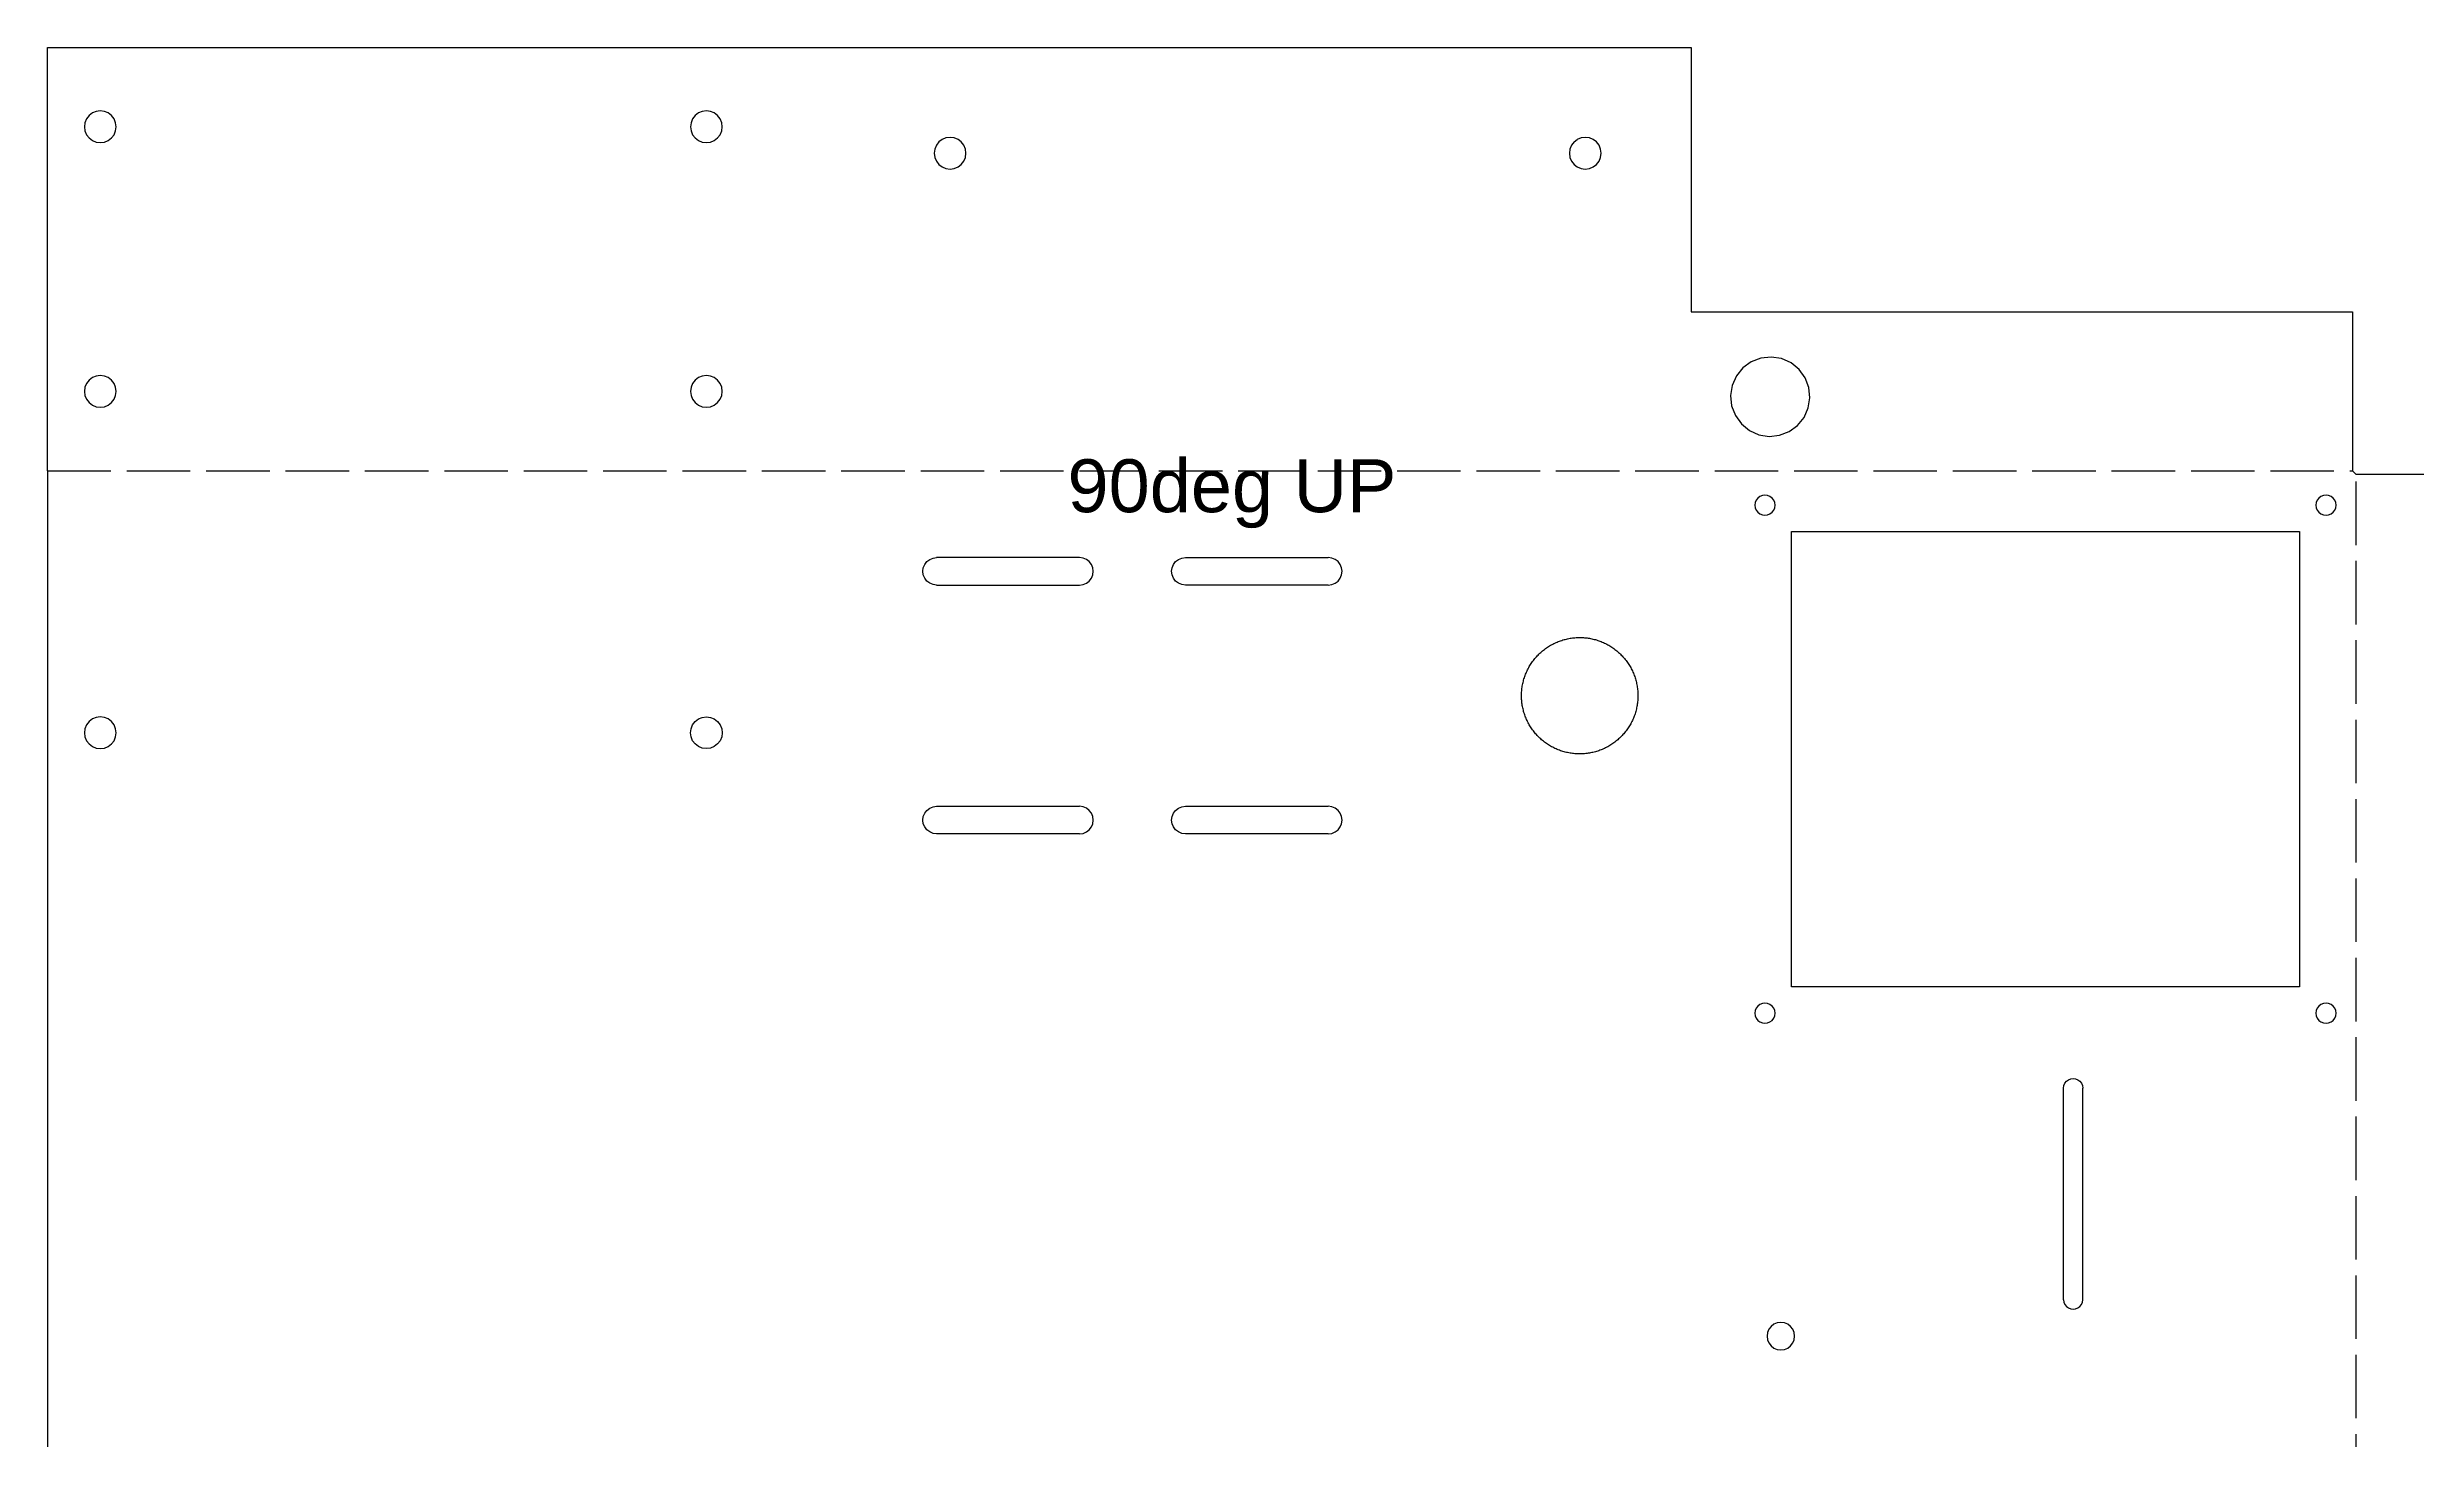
# Model space of a CAD drawing. Extents: x -1267 to 2080, y -21 to 4009.
# Drawn here: x 507.3 to 954.9, y 1794.8 to 2057.8 of the extents above; entities that cross this region are included whole.
import ezdxf

# ---------------------------------------------------------------- set-up
doc = ezdxf.new("R2010")
doc.units = 0
doc.linetypes.add('ACAD_ISO02W100', pattern=[15, 12, -3])
doc.layers.get('0').update_dxf_attribs({"true_color": 0xffffff})
doc.layers.add('Layer0', color=7, linetype='Continuous', true_color=0xffffff)
doc.styles.add('textstyle46', font='')
doc.styles.get('textstyle46').set_extended_font_data('Arial')

msp = doc.modelspace()

# ---------------------------------------------------------------- linework, layer by layer
at = {"layer": 'Layer0'}
for p, q in [((507.27, 2057.83, 0.05), (817.82, 2057.83, 0.04)), ((507.27, 1977.83, 0.05), (507.27, 2057.83, 0.05)), ((817.82, 2057.83, 0.04), (817.82, 2007.83, 0.04)), ((516.49, 2045.72, 0.05), (515.77, 2045.43, 0.05)), ((517.27, 2045.83, 0.05), (516.49, 2045.72, 0.05)), ((518.05, 2045.72, 0.05), (517.27, 2045.83, 0.05)), ((518.77, 2045.43, 0.05), (518.05, 2045.72, 0.05)), ((630.99, 2045.72, 0.05), (630.27, 2045.43, 0.05)), ((631.77, 2045.83, 0.05), (630.99, 2045.72, 0.05)), ((632.55, 2045.72, 0.05), (631.77, 2045.83, 0.05)), ((633.27, 2045.43, 0.05), (632.55, 2045.72, 0.05)), ((514.37, 2043.6, 0.05), (514.27, 2042.83, 0.05)), ((514.27, 2042.83, 0.05), (514.37, 2042.05, 0.05)), ((514.67, 2044.33, 0.05), (514.37, 2043.6, 0.05)), ((514.37, 2042.05, 0.05), (514.67, 2041.33, 0.05)), ((515.15, 2044.95, 0.05), (514.67, 2044.33, 0.05)), ((514.67, 2041.33, 0.05), (515.15, 2040.71, 0.05)), ((515.77, 2045.43, 0.05), (515.15, 2044.95, 0.05)), ((519.39, 2044.95, 0.05), (518.77, 2045.43, 0.05)), ((519.87, 2044.33, 0.05), (519.39, 2044.95, 0.05)), ((519.39, 2040.71, 0.05), (519.87, 2041.33, 0.05)), ((520.17, 2043.6, 0.05), (519.87, 2044.33, 0.05)), ((519.87, 2041.33, 0.05), (520.17, 2042.05, 0.05)), ((520.27, 2042.83, 0.05), (520.17, 2043.6, 0.05)), ((520.17, 2042.05, 0.05), (520.27, 2042.83, 0.05)), ((628.87, 2043.6, 0.05), (628.77, 2042.83, 0.05)), ((628.77, 2042.83, 0.05), (628.87, 2042.05, 0.05)), ((629.17, 2044.33, 0.05), (628.87, 2043.6, 0.05)), ((628.87, 2042.05, 0.05), (629.17, 2041.33, 0.05)), ((629.65, 2044.95, 0.05), (629.17, 2044.33, 0.05)), ((629.17, 2041.33, 0.05), (629.65, 2040.71, 0.05)), ((630.27, 2045.43, 0.05), (629.65, 2044.95, 0.05)), ((633.89, 2044.95, 0.05), (633.27, 2045.43, 0.05)), ((634.37, 2044.33, 0.05), (633.89, 2044.95, 0.05)), ((633.89, 2040.71, 0.05), (634.37, 2041.33, 0.05)), ((634.67, 2043.6, 0.05), (634.37, 2044.33, 0.05)), ((634.37, 2041.33, 0.05), (634.67, 2042.05, 0.05)), ((634.77, 2042.83, 0.05), (634.67, 2043.6, 0.05)), ((634.67, 2042.05, 0.05), (634.77, 2042.83, 0.05)), ((515.15, 2040.71, 0.05), (515.77, 2040.23, 0.05)), ((515.77, 2040.23, 0.05), (516.49, 2039.93, 0.05)), ((516.49, 2039.93, 0.05), (517.27, 2039.83, 0.05)), ((517.27, 2039.83, 0.05), (518.05, 2039.93, 0.05)), ((518.05, 2039.93, 0.05), (518.77, 2040.23, 0.05)), ((518.77, 2040.23, 0.05), (519.39, 2040.71, 0.05)), ((629.65, 2040.71, 0.05), (630.27, 2040.23, 0.05)), ((630.27, 2040.23, 0.05), (630.99, 2039.93, 0.05)), ((630.99, 2039.93, 0.05), (631.77, 2039.83, 0.05)), ((631.77, 2039.83, 0.05), (632.55, 2039.93, 0.05)), ((632.55, 2039.93, 0.05), (633.27, 2040.23, 0.05)), ((633.27, 2040.23, 0.05), (633.89, 2040.71, 0.05)), ((674.92, 2038.6, 0.05), (674.82, 2037.83, 0.05)), ((674.82, 2037.83, 0.05), (674.92, 2037.05, 0.05)), ((675.22, 2039.33, 0.05), (674.92, 2038.6, 0.05)), ((674.92, 2037.05, 0.05), (675.22, 2036.33, 0.05)), ((675.7, 2039.95, 0.05), (675.22, 2039.33, 0.05)), ((676.32, 2040.43, 0.05), (675.7, 2039.95, 0.05)), ((677.04, 2040.72, 0.05), (676.32, 2040.43, 0.05)), ((677.82, 2040.83, 0.05), (677.04, 2040.72, 0.05)), ((678.59, 2040.72, 0.05), (677.82, 2040.83, 0.05)), ((679.32, 2040.43, 0.05), (678.59, 2040.72, 0.05)), ((679.94, 2039.95, 0.05), (679.32, 2040.43, 0.05)), ((680.42, 2039.33, 0.05), (679.94, 2039.95, 0.05)), ((680.71, 2038.6, 0.05), (680.42, 2039.33, 0.05)), ((680.42, 2036.33, 0.05), (680.71, 2037.05, 0.05)), ((680.82, 2037.83, 0.05), (680.71, 2038.6, 0.05)), ((680.71, 2037.05, 0.05), (680.82, 2037.83, 0.05)), ((794.92, 2038.6, 0.05), (794.82, 2037.83, 0.05)), ((794.82, 2037.83, 0.05), (794.92, 2037.05, 0.05)), ((795.22, 2039.33, 0.05), (794.92, 2038.6, 0.05)), ((794.92, 2037.05, 0.05), (795.22, 2036.33, 0.05)), ((795.7, 2039.95, 0.05), (795.22, 2039.33, 0.05)), ((795.7, 2039.95, 0.05), (796.32, 2040.43, 0.05)), ((797.04, 2040.72, 0.05), (796.32, 2040.43, 0.05)), ((797.82, 2040.83, 0.05), (797.04, 2040.72, 0.05)), ((798.59, 2040.72, 0.05), (797.82, 2040.83, 0.05)), ((799.32, 2040.43, 0.05), (798.59, 2040.72, 0.05)), ((799.94, 2039.95, 0.05), (799.32, 2040.43, 0.05)), ((800.42, 2039.33, 0.05), (799.94, 2039.95, 0.05)), ((800.71, 2038.6, 0.05), (800.42, 2039.33, 0.05)), ((800.42, 2036.33, 0.05), (800.71, 2037.05, 0.05)), ((800.82, 2037.83, 0.05), (800.71, 2038.6, 0.05)), ((800.71, 2037.05, 0.05), (800.82, 2037.83, 0.05)), ((675.22, 2036.33, 0.05), (675.7, 2035.71, 0.05)), ((675.7, 2035.71, 0.05), (676.32, 2035.23, 0.05)), ((676.32, 2035.23, 0.05), (677.04, 2034.93, 0.05)), ((677.04, 2034.93, 0.05), (677.82, 2034.83, 0.05)), ((677.82, 2034.83, 0.05), (678.59, 2034.93, 0.05)), ((678.59, 2034.93, 0.05), (679.32, 2035.23, 0.05)), ((679.32, 2035.23, 0.05), (679.94, 2035.71, 0.05)), ((679.94, 2035.71, 0.05), (680.42, 2036.33, 0.05)), ((795.22, 2036.33, 0.05), (795.7, 2035.71, 0.05)), ((795.7, 2035.71, 0.05), (796.32, 2035.23, 0.05)), ((796.32, 2035.23, 0.05), (797.04, 2034.93, 0.05)), ((797.04, 2034.93, 0.05), (797.82, 2034.83, 0.05)), ((797.82, 2034.83, 0.05), (798.59, 2034.93, 0.05)), ((798.59, 2034.93, 0.05), (799.32, 2035.23, 0.05)), ((799.32, 2035.23, 0.05), (799.94, 2035.71, 0.05)), ((799.94, 2035.71, 0.05), (800.42, 2036.33, 0.05)), ((817.82, 2007.83, 0.04), (942.77, 2007.83, 0.04)), ((942.77, 2007.83, 0.04), (942.77, 1977.83, 0.05)), ((827.61, 1997.27, 0.05), (826.38, 1995.75, 0.05)), ((829.19, 1998.42, 0.05), (827.61, 1997.27, 0.05)), ((831.02, 1999.12, 0.05), (829.19, 1998.42, 0.05)), ((832.97, 1999.32, 0.05), (831.02, 1999.12, 0.05)), ((834.9, 1999.02, 0.05), (832.97, 1999.32, 0.05)), ((836.69, 1998.22, 0.05), (834.9, 1999.02, 0.05)), ((838.21, 1996.99, 0.05), (836.69, 1998.22, 0.05)), ((839.36, 1995.4, 0.05), (838.21, 1996.99, 0.05)), ((514.37, 1993.6, 0.05), (514.27, 1992.83, 0.05)), ((514.27, 1992.83, 0.05), (514.37, 1992.05, 0.05)), ((514.67, 1994.33, 0.05), (514.37, 1993.6, 0.05)), ((514.37, 1992.05, 0.05), (514.67, 1991.33, 0.05)), ((515.15, 1994.95, 0.05), (514.67, 1994.33, 0.05)), ((515.77, 1995.43, 0.05), (515.15, 1994.95, 0.05)), ((516.49, 1995.72, 0.05), (515.77, 1995.43, 0.05)), ((517.27, 1995.83, 0.05), (516.49, 1995.72, 0.05)), ((518.05, 1995.72, 0.05), (517.27, 1995.83, 0.05)), ((518.77, 1995.43, 0.05), (518.05, 1995.72, 0.05)), ((519.39, 1994.95, 0.05), (518.77, 1995.43, 0.05)), ((519.87, 1994.33, 0.05), (519.39, 1994.95, 0.05)), ((520.17, 1993.6, 0.05), (519.87, 1994.33, 0.05)), ((519.87, 1991.33, 0.05), (520.17, 1992.05, 0.05)), ((520.27, 1992.83, 0.05), (520.17, 1993.6, 0.05)), ((520.17, 1992.05, 0.05), (520.27, 1992.83, 0.05)), ((628.87, 1993.6, 0.05), (628.77, 1992.83, 0.05)), ((628.77, 1992.83, 0.05), (628.87, 1992.05, 0.05)), ((629.17, 1994.33, 0.05), (628.87, 1993.6, 0.05)), ((628.87, 1992.05, 0.05), (629.17, 1991.33, 0.05)), ((629.65, 1994.95, 0.05), (629.17, 1994.33, 0.05)), ((630.27, 1995.43, 0.05), (629.65, 1994.95, 0.05)), ((630.99, 1995.72, 0.05), (630.27, 1995.43, 0.05)), ((631.77, 1995.83, 0.05), (630.99, 1995.72, 0.05)), ((632.55, 1995.72, 0.05), (631.77, 1995.83, 0.05)), ((633.27, 1995.43, 0.05), (632.55, 1995.72, 0.05)), ((633.89, 1994.95, 0.05), (633.27, 1995.43, 0.05)), ((634.37, 1994.33, 0.05), (633.89, 1994.95, 0.05)), ((634.67, 1993.6, 0.05), (634.37, 1994.33, 0.05)), ((634.37, 1991.33, 0.05), (634.67, 1992.05, 0.05)), ((634.77, 1992.83, 0.05), (634.67, 1993.6, 0.05)), ((634.67, 1992.05, 0.05), (634.77, 1992.83, 0.05)), ((825.58, 1993.96, 0.05), (825.27, 1992.03, 0.05)), ((825.27, 1992.03, 0.05), (825.48, 1990.08, 0.05)), ((826.38, 1995.75, 0.05), (825.58, 1993.96, 0.05)), ((840.06, 1993.57, 0.05), (839.36, 1995.4, 0.05)), ((840.27, 1991.63, 0.05), (840.06, 1993.57, 0.05)), ((514.67, 1991.33, 0.05), (515.15, 1990.71, 0.05)), ((515.15, 1990.71, 0.05), (515.77, 1990.23, 0.05)), ((515.77, 1990.23, 0.05), (516.49, 1989.93, 0.05)), ((516.49, 1989.93, 0.05), (517.27, 1989.83, 0.05)), ((517.27, 1989.83, 0.05), (518.05, 1989.93, 0.05)), ((518.05, 1989.93, 0.05), (518.77, 1990.23, 0.05)), ((518.77, 1990.23, 0.05), (519.39, 1990.71, 0.05)), ((519.39, 1990.71, 0.05), (519.87, 1991.33, 0.05)), ((629.17, 1991.33, 0.05), (629.65, 1990.71, 0.05)), ((629.65, 1990.71, 0.05), (630.27, 1990.23, 0.05)), ((630.27, 1990.23, 0.05), (630.99, 1989.93, 0.05)), ((630.99, 1989.93, 0.05), (631.77, 1989.83, 0.05)), ((631.77, 1989.83, 0.05), (632.55, 1989.93, 0.05)), ((632.55, 1989.93, 0.05), (633.27, 1990.23, 0.05)), ((633.27, 1990.23, 0.05), (633.89, 1990.71, 0.05)), ((633.89, 1990.71, 0.05), (634.37, 1991.33, 0.05)), ((825.48, 1990.08, 0.05), (826.18, 1988.25, 0.05)), ((826.18, 1988.25, 0.05), (827.33, 1986.67, 0.05)), ((837.93, 1986.38, 0.05), (839.16, 1987.91, 0.05)), ((839.16, 1987.91, 0.05), (839.96, 1989.69, 0.05)), ((839.96, 1989.69, 0.05), (840.27, 1991.63, 0.05)), ((827.33, 1986.67, 0.05), (828.85, 1985.43, 0.05)), ((828.85, 1985.43, 0.05), (830.64, 1984.64, 0.05)), ((830.64, 1984.64, 0.05), (832.57, 1984.33, 0.05)), ((832.57, 1984.33, 0.05), (834.52, 1984.53, 0.05)), ((834.52, 1984.53, 0.05), (836.35, 1985.23, 0.05)), ((836.35, 1985.23, 0.05), (837.93, 1986.38, 0.05)), ((507.27, 1977.83, 0.05), (507.27, 1328.83, 0.05)), ((943.47, 1977.13, 0.05), (942.77, 1977.83, 0.05)), ((973.47, 1977.13, 0.05), (943.47, 1977.13, 0.05)), ((829.93, 1971.82, 0.05), (829.87, 1971.33, 0.05)), ((829.87, 1971.33, 0.05), (829.93, 1970.84, 0.05)), ((830.12, 1972.28, 0.05), (829.93, 1971.82, 0.05)), ((829.93, 1970.84, 0.05), (830.12, 1970.38, 0.05)), ((830.43, 1972.67, 0.05), (830.12, 1972.28, 0.05)), ((830.12, 1970.38, 0.05), (830.43, 1969.98, 0.05)), ((830.82, 1972.97, 0.05), (830.43, 1972.67, 0.05)), ((830.43, 1969.98, 0.05), (830.82, 1969.68, 0.05)), ((831.28, 1973.16, 0.05), (830.82, 1972.97, 0.05)), ((830.82, 1969.68, 0.05), (831.28, 1969.49, 0.05)), ((831.77, 1973.23, 0.05), (831.28, 1973.16, 0.05)), ((832.26, 1973.16, 0.05), (831.77, 1973.23, 0.05)), ((832.72, 1972.97, 0.05), (832.26, 1973.16, 0.05)), ((832.26, 1969.49, 0.05), (832.72, 1969.68, 0.05)), ((833.11, 1972.67, 0.05), (832.72, 1972.97, 0.05)), ((832.72, 1969.68, 0.05), (833.11, 1969.98, 0.05)), ((833.42, 1972.28, 0.05), (833.11, 1972.67, 0.05)), ((833.11, 1969.98, 0.05), (833.42, 1970.38, 0.05)), ((833.61, 1971.82, 0.05), (833.42, 1972.28, 0.05)), ((833.42, 1970.38, 0.05), (833.61, 1970.84, 0.05)), ((833.67, 1971.33, 0.05), (833.61, 1971.82, 0.05)), ((833.61, 1970.84, 0.05), (833.67, 1971.33, 0.05)), ((935.93, 1971.82, 0.05), (935.87, 1971.33, 0.05)), ((935.87, 1971.33, 0.05), (935.93, 1970.84, 0.05)), ((936.12, 1972.28, 0.05), (935.93, 1971.82, 0.05)), ((935.93, 1970.84, 0.05), (936.12, 1970.38, 0.05)), ((936.43, 1972.67, 0.05), (936.12, 1972.28, 0.05)), ((936.12, 1970.38, 0.05), (936.43, 1969.98, 0.05)), ((936.82, 1972.97, 0.05), (936.43, 1972.67, 0.05)), ((936.43, 1969.98, 0.05), (936.82, 1969.68, 0.05)), ((937.28, 1973.16, 0.05), (936.82, 1972.97, 0.05)), ((936.82, 1969.68, 0.05), (937.28, 1969.49, 0.05)), ((937.77, 1973.23, 0.05), (937.28, 1973.16, 0.05)), ((938.26, 1973.16, 0.05), (937.77, 1973.23, 0.05)), ((938.72, 1972.97, 0.05), (938.26, 1973.16, 0.05)), ((938.26, 1969.49, 0.05), (938.72, 1969.68, 0.05)), ((939.11, 1972.67, 0.05), (938.72, 1972.97, 0.05)), ((938.72, 1969.68, 0.05), (939.11, 1969.98, 0.05)), ((939.42, 1972.28, 0.05), (939.11, 1972.67, 0.05)), ((939.11, 1969.98, 0.05), (939.42, 1970.38, 0.05)), ((939.61, 1971.82, 0.05), (939.42, 1972.28, 0.05)), ((939.42, 1970.38, 0.05), (939.61, 1970.84, 0.05)), ((939.67, 1971.33, 0.05), (939.61, 1971.82, 0.05)), ((939.61, 1970.84, 0.05), (939.67, 1971.33, 0.05)), ((831.28, 1969.49, 0.05), (831.77, 1969.43, 0.05)), ((831.77, 1969.43, 0.05), (832.26, 1969.49, 0.05)), ((836.77, 1966.33, 0.05), (932.77, 1966.33, 0.05)), ((836.77, 1880.33, 0.05), (836.77, 1966.33, 0.05)), ((932.77, 1966.33, 0.05), (932.77, 1880.33, 0.05)), ((937.28, 1969.49, 0.05), (937.77, 1969.43, 0.05)), ((937.77, 1969.43, 0.05), (938.26, 1969.49, 0.05)), ((673.02, 1960.13, 0.05), (673.43, 1960.67, 0.05)), ((673.43, 1960.67, 0.05), (673.97, 1961.08, 0.05)), ((673.97, 1961.08, 0.05), (674.6, 1961.34, 0.05)), ((674.6, 1961.34, 0.05), (675.27, 1961.43, 0.05)), ((702.27, 1961.43, 0.05), (675.27, 1961.43, 0.05)), ((702.94, 1961.34, 0.05), (702.27, 1961.43, 0.05)), ((703.57, 1961.08, 0.05), (702.94, 1961.34, 0.05)), ((704.11, 1960.67, 0.05), (703.57, 1961.08, 0.05)), ((704.52, 1960.13, 0.05), (704.11, 1960.67, 0.05)), ((720.02, 1960.13, 0.05), (720.43, 1960.67, 0.05)), ((720.43, 1960.67, 0.05), (720.97, 1961.08, 0.05)), ((720.97, 1961.08, 0.05), (721.6, 1961.34, 0.05)), ((721.6, 1961.34, 0.05), (722.27, 1961.43, 0.05)), ((722.27, 1961.43, 0.05), (749.27, 1961.43, 0.05)), ((749.94, 1961.34, 0.05), (749.27, 1961.43, 0.05)), ((750.57, 1961.08, 0.05), (749.94, 1961.34, 0.05)), ((751.11, 1960.67, 0.05), (750.57, 1961.08, 0.05)), ((751.52, 1960.13, 0.05), (751.11, 1960.67, 0.05)), ((672.67, 1958.83, 0.05), (672.76, 1959.5, 0.05)), ((672.76, 1958.15, 0.05), (672.67, 1958.83, 0.05)), ((672.76, 1959.5, 0.05), (673.02, 1960.13, 0.05)), ((673.02, 1957.53, 0.05), (672.76, 1958.15, 0.05)), ((673.43, 1956.99, 0.05), (673.02, 1957.53, 0.05)), ((673.97, 1956.58, 0.05), (673.43, 1956.99, 0.05)), ((674.6, 1956.32, 0.05), (673.97, 1956.58, 0.05)), ((675.27, 1956.23, 0.05), (674.6, 1956.32, 0.05)), ((675.27, 1956.23, 0.05), (702.27, 1956.23, 0.05)), ((702.27, 1956.23, 0.05), (702.94, 1956.32, 0.05)), ((702.94, 1956.32, 0.05), (703.57, 1956.58, 0.05)), ((703.57, 1956.58, 0.05), (704.11, 1956.99, 0.05)), ((704.11, 1956.99, 0.05), (704.52, 1957.53, 0.05)), ((704.78, 1959.5, 0.05), (704.52, 1960.13, 0.05)), ((704.52, 1957.53, 0.05), (704.78, 1958.15, 0.05)), ((704.87, 1958.83, 0.05), (704.78, 1959.5, 0.05)), ((704.78, 1958.15, 0.05), (704.87, 1958.83, 0.05)), ((719.67, 1958.83, 0.05), (719.76, 1959.5, 0.05)), ((719.76, 1958.15, 0.05), (719.67, 1958.83, 0.05)), ((719.76, 1959.5, 0.05), (720.02, 1960.13, 0.05)), ((720.02, 1957.53, 0.05), (719.76, 1958.15, 0.05)), ((720.43, 1956.99, 0.05), (720.02, 1957.53, 0.05)), ((720.97, 1956.58, 0.05), (720.43, 1956.99, 0.05)), ((721.6, 1956.32, 0.05), (720.97, 1956.58, 0.05)), ((722.27, 1956.23, 0.05), (721.6, 1956.32, 0.05)), ((749.27, 1956.23, 0.05), (722.27, 1956.23, 0.05)), ((749.27, 1956.23, 0.05), (749.94, 1956.32, 0.05)), ((749.94, 1956.32, 0.05), (750.57, 1956.58, 0.05)), ((750.57, 1956.58, 0.05), (751.11, 1956.99, 0.05)), ((751.11, 1956.99, 0.05), (751.52, 1957.53, 0.05)), ((751.78, 1959.5, 0.05), (751.52, 1960.13, 0.05)), ((751.52, 1957.53, 0.05), (751.78, 1958.15, 0.05)), ((751.87, 1958.83, 0.05), (751.78, 1959.5, 0.05)), ((751.78, 1958.15, 0.05), (751.87, 1958.83, 0.05)), ((788.44, 1942.51, 0.05), (788.6, 1942.69, 0.05)), ((788.6, 1942.69, 0.05), (788.75, 1942.86, 0.05)), ((788.75, 1942.86, 0.05), (788.91, 1943.02, 0.05)), ((788.91, 1943.02, 0.05), (789.07, 1943.19, 0.05)), ((789.07, 1943.19, 0.05), (789.24, 1943.35, 0.05)), ((789.24, 1943.35, 0.05), (789.41, 1943.5, 0.05)), ((789.41, 1943.5, 0.05), (789.58, 1943.65, 0.05)), ((789.58, 1943.65, 0.05), (789.76, 1943.8, 0.05)), ((789.76, 1943.8, 0.05), (789.94, 1943.95, 0.05)), ((789.94, 1943.95, 0.05), (790.12, 1944.09, 0.05)), ((790.12, 1944.09, 0.05), (790.3, 1944.23, 0.05)), ((790.3, 1944.23, 0.05), (790.49, 1944.36, 0.05)), ((790.49, 1944.36, 0.05), (790.68, 1944.49, 0.05)), ((790.68, 1944.49, 0.05), (790.88, 1944.61, 0.05)), ((790.88, 1944.61, 0.05), (791.07, 1944.74, 0.05)), ((791.07, 1944.74, 0.05), (791.27, 1944.85, 0.05)), ((791.27, 1944.85, 0.05), (791.47, 1944.97, 0.05)), ((791.47, 1944.97, 0.05), (791.67, 1945.08, 0.05)), ((791.67, 1945.08, 0.05), (791.88, 1945.18, 0.05)), ((791.88, 1945.18, 0.05), (792.09, 1945.28, 0.05)), ((792.09, 1945.28, 0.05), (792.3, 1945.38, 0.05)), ((792.3, 1945.38, 0.05), (792.51, 1945.47, 0.05)), ((792.51, 1945.47, 0.05), (792.72, 1945.55, 0.05)), ((792.72, 1945.55, 0.05), (792.94, 1945.64, 0.05)), ((792.94, 1945.64, 0.05), (793.15, 1945.72, 0.05)), ((793.15, 1945.72, 0.05), (793.37, 1945.79, 0.05)), ((793.37, 1945.79, 0.05), (793.59, 1945.86, 0.05)), ((793.59, 1945.86, 0.05), (793.81, 1945.92, 0.05)), ((793.81, 1945.92, 0.05), (794.03, 1945.98, 0.05)), ((794.03, 1945.98, 0.05), (794.26, 1946.04, 0.05)), ((794.26, 1946.04, 0.05), (794.48, 1946.09, 0.05)), ((794.48, 1946.09, 0.05), (794.71, 1946.13, 0.05)), ((794.71, 1946.13, 0.05), (794.94, 1946.17, 0.05)), ((794.94, 1946.17, 0.05), (795.16, 1946.21, 0.05)), ((795.16, 1946.21, 0.05), (795.39, 1946.24, 0.05)), ((795.39, 1946.24, 0.05), (795.62, 1946.27, 0.05)), ((795.62, 1946.27, 0.05), (795.85, 1946.29, 0.05)), ((795.85, 1946.29, 0.05), (796.08, 1946.31, 0.05)), ((796.08, 1946.31, 0.05), (796.31, 1946.32, 0.05)), ((796.31, 1946.32, 0.05), (796.54, 1946.32, 0.05)), ((796.54, 1946.32, 0.05), (796.77, 1946.33, 0.05)), ((796.77, 1946.33, 0.05), (797, 1946.32, 0.05)), ((797, 1946.32, 0.05), (797.23, 1946.32, 0.05)), ((797.23, 1946.32, 0.05), (797.46, 1946.31, 0.05)), ((797.46, 1946.31, 0.05), (797.69, 1946.29, 0.05)), ((797.69, 1946.29, 0.05), (797.92, 1946.27, 0.05)), ((797.92, 1946.27, 0.05), (798.15, 1946.24, 0.05)), ((798.15, 1946.24, 0.05), (798.38, 1946.21, 0.05)), ((798.38, 1946.21, 0.05), (798.6, 1946.17, 0.05)), ((798.6, 1946.17, 0.05), (798.83, 1946.13, 0.05)), ((798.83, 1946.13, 0.05), (799.06, 1946.09, 0.05)), ((799.06, 1946.09, 0.05), (799.28, 1946.04, 0.05)), ((799.28, 1946.04, 0.05), (799.51, 1945.98, 0.05)), ((799.51, 1945.98, 0.05), (799.73, 1945.92, 0.05)), ((799.73, 1945.92, 0.05), (799.95, 1945.86, 0.05)), ((799.95, 1945.86, 0.05), (800.17, 1945.79, 0.05)), ((800.17, 1945.79, 0.05), (800.39, 1945.72, 0.05)), ((800.39, 1945.72, 0.05), (800.6, 1945.64, 0.05)), ((800.6, 1945.64, 0.05), (800.82, 1945.55, 0.05)), ((800.82, 1945.55, 0.05), (801.03, 1945.47, 0.05)), ((801.03, 1945.47, 0.05), (801.24, 1945.38, 0.05)), ((801.24, 1945.38, 0.05), (801.45, 1945.28, 0.05)), ((801.45, 1945.28, 0.05), (801.66, 1945.18, 0.05)), ((801.66, 1945.18, 0.05), (801.87, 1945.08, 0.05)), ((801.87, 1945.08, 0.05), (802.07, 1944.97, 0.05)), ((802.07, 1944.97, 0.05), (802.27, 1944.85, 0.05)), ((802.27, 1944.85, 0.05), (802.47, 1944.74, 0.05)), ((802.47, 1944.74, 0.05), (802.66, 1944.61, 0.05)), ((802.66, 1944.61, 0.05), (802.86, 1944.49, 0.05)), ((802.86, 1944.49, 0.05), (803.05, 1944.36, 0.05)), ((803.05, 1944.36, 0.05), (803.24, 1944.23, 0.05)), ((803.24, 1944.23, 0.05), (803.42, 1944.09, 0.05)), ((803.42, 1944.09, 0.05), (803.6, 1943.95, 0.05)), ((803.6, 1943.95, 0.05), (803.78, 1943.8, 0.05)), ((803.78, 1943.8, 0.05), (803.96, 1943.65, 0.05)), ((803.96, 1943.65, 0.05), (804.13, 1943.5, 0.05)), ((804.13, 1943.5, 0.05), (804.3, 1943.35, 0.05)), ((804.3, 1943.35, 0.05), (804.47, 1943.19, 0.05)), ((804.47, 1943.19, 0.05), (804.63, 1943.02, 0.05)), ((804.63, 1943.02, 0.05), (804.79, 1942.86, 0.05)), ((804.79, 1942.86, 0.05), (804.94, 1942.69, 0.05)), ((804.94, 1942.69, 0.05), (805.1, 1942.51, 0.05)), ((786.12, 1938.06, 0.05), (786.17, 1938.29, 0.05)), ((786.17, 1938.29, 0.05), (786.24, 1938.51, 0.05)), ((786.24, 1938.51, 0.05), (786.31, 1938.73, 0.05)), ((786.31, 1938.73, 0.05), (786.38, 1938.94, 0.05)), ((786.38, 1938.94, 0.05), (786.46, 1939.16, 0.05)), ((786.46, 1939.16, 0.05), (786.54, 1939.38, 0.05)), ((786.54, 1939.38, 0.05), (786.63, 1939.59, 0.05)), ((786.63, 1939.59, 0.05), (786.72, 1939.8, 0.05)), ((786.72, 1939.8, 0.05), (786.82, 1940.01, 0.05)), ((786.82, 1940.01, 0.05), (786.92, 1940.22, 0.05)), ((786.92, 1940.22, 0.05), (787.02, 1940.42, 0.05)), ((787.02, 1940.42, 0.05), (787.13, 1940.63, 0.05)), ((787.13, 1940.63, 0.05), (787.24, 1940.83, 0.05)), ((787.24, 1940.83, 0.05), (787.36, 1941.03, 0.05)), ((787.36, 1941.03, 0.05), (787.48, 1941.22, 0.05)), ((787.48, 1941.22, 0.05), (787.61, 1941.41, 0.05)), ((787.61, 1941.41, 0.05), (787.74, 1941.6, 0.05)), ((787.74, 1941.6, 0.05), (787.87, 1941.79, 0.05)), ((787.87, 1941.79, 0.05), (788.01, 1941.98, 0.05)), ((788.01, 1941.98, 0.05), (788.15, 1942.16, 0.05)), ((788.15, 1942.16, 0.05), (788.29, 1942.34, 0.05)), ((788.29, 1942.34, 0.05), (788.44, 1942.51, 0.05)), ((805.1, 1942.51, 0.05), (805.25, 1942.34, 0.05)), ((805.25, 1942.34, 0.05), (805.39, 1942.16, 0.05)), ((805.39, 1942.16, 0.05), (805.53, 1941.98, 0.05)), ((805.53, 1941.98, 0.05), (805.67, 1941.79, 0.05)), ((805.67, 1941.79, 0.05), (805.8, 1941.6, 0.05)), ((805.8, 1941.6, 0.05), (805.93, 1941.41, 0.05)), ((805.93, 1941.41, 0.05), (806.06, 1941.22, 0.05)), ((806.06, 1941.22, 0.05), (806.18, 1941.03, 0.05)), ((806.18, 1941.03, 0.05), (806.3, 1940.83, 0.05)), ((806.3, 1940.83, 0.05), (806.41, 1940.63, 0.05)), ((806.41, 1940.63, 0.05), (806.52, 1940.42, 0.05)), ((806.52, 1940.42, 0.05), (806.62, 1940.22, 0.05)), ((806.62, 1940.22, 0.05), (806.72, 1940.01, 0.05)), ((806.72, 1940.01, 0.05), (806.82, 1939.8, 0.05)), ((806.82, 1939.8, 0.05), (806.91, 1939.59, 0.05)), ((806.91, 1939.59, 0.05), (807, 1939.38, 0.05)), ((807, 1939.38, 0.05), (807.08, 1939.16, 0.05)), ((807.08, 1939.16, 0.05), (807.16, 1938.94, 0.05)), ((807.16, 1938.94, 0.05), (807.23, 1938.73, 0.05)), ((807.23, 1938.73, 0.05), (807.3, 1938.51, 0.05)), ((807.3, 1938.51, 0.05), (807.36, 1938.29, 0.05)), ((807.36, 1938.29, 0.05), (807.42, 1938.06, 0.05)), ((785.77, 1935.56, 0.05), (785.78, 1935.79, 0.05)), ((785.77, 1935.33, 0.05), (785.77, 1935.56, 0.05)), ((785.77, 1935.1, 0.05), (785.77, 1935.33, 0.05)), ((785.78, 1934.87, 0.05), (785.77, 1935.1, 0.05)), ((785.78, 1935.79, 0.05), (785.79, 1936.02, 0.05)), ((785.79, 1934.64, 0.05), (785.78, 1934.87, 0.05)), ((785.79, 1936.02, 0.05), (785.81, 1936.25, 0.05)), ((785.81, 1934.41, 0.05), (785.79, 1934.64, 0.05)), ((785.81, 1936.25, 0.05), (785.83, 1936.48, 0.05)), ((785.83, 1934.18, 0.05), (785.81, 1934.41, 0.05)), ((785.83, 1936.48, 0.05), (785.86, 1936.71, 0.05)), ((785.86, 1933.95, 0.05), (785.83, 1934.18, 0.05)), ((785.86, 1936.71, 0.05), (785.89, 1936.93, 0.05)), ((785.89, 1933.72, 0.05), (785.86, 1933.95, 0.05)), ((785.89, 1936.93, 0.05), (785.92, 1937.16, 0.05)), ((785.92, 1933.49, 0.05), (785.89, 1933.72, 0.05)), ((785.92, 1937.16, 0.05), (785.96, 1937.39, 0.05)), ((785.96, 1937.39, 0.05), (786.01, 1937.61, 0.05)), ((786.01, 1937.61, 0.05), (786.06, 1937.84, 0.05)), ((786.06, 1937.84, 0.05), (786.12, 1938.06, 0.05)), ((807.42, 1938.06, 0.05), (807.48, 1937.84, 0.05)), ((807.48, 1937.84, 0.05), (807.53, 1937.61, 0.05)), ((807.53, 1937.61, 0.05), (807.57, 1937.39, 0.05)), ((807.57, 1937.39, 0.05), (807.62, 1937.16, 0.05)), ((807.62, 1937.16, 0.05), (807.65, 1936.93, 0.05)), ((807.65, 1933.72, 0.05), (807.62, 1933.49, 0.05)), ((807.65, 1936.93, 0.05), (807.68, 1936.71, 0.05)), ((807.68, 1933.95, 0.05), (807.65, 1933.72, 0.05)), ((807.68, 1936.71, 0.05), (807.71, 1936.48, 0.05)), ((807.71, 1934.18, 0.05), (807.68, 1933.95, 0.05)), ((807.71, 1936.48, 0.05), (807.73, 1936.25, 0.05)), ((807.73, 1934.41, 0.05), (807.71, 1934.18, 0.05)), ((807.73, 1936.25, 0.05), (807.75, 1936.02, 0.05)), ((807.75, 1934.64, 0.05), (807.73, 1934.41, 0.05)), ((807.75, 1936.02, 0.05), (807.76, 1935.79, 0.05)), ((807.76, 1934.87, 0.05), (807.75, 1934.64, 0.05)), ((807.76, 1935.79, 0.05), (807.77, 1935.56, 0.05)), ((807.77, 1935.1, 0.05), (807.76, 1934.87, 0.05)), ((807.77, 1935.56, 0.05), (807.77, 1935.33, 0.05)), ((807.77, 1935.33, 0.05), (807.77, 1935.1, 0.05)), ((514.67, 1929.83, 0.05), (514.37, 1929.1, 0.05)), ((515.15, 1930.45, 0.05), (514.67, 1929.83, 0.05)), ((515.77, 1930.93, 0.05), (515.15, 1930.45, 0.05)), ((516.49, 1931.22, 0.05), (515.77, 1930.93, 0.05)), ((517.27, 1931.33, 0.05), (516.49, 1931.22, 0.05)), ((518.05, 1931.22, 0.05), (517.27, 1931.33, 0.05)), ((518.77, 1930.93, 0.05), (518.05, 1931.22, 0.05)), ((519.39, 1930.45, 0.05), (518.77, 1930.93, 0.05)), ((519.87, 1929.83, 0.05), (519.39, 1930.45, 0.05)), ((520.17, 1929.1, 0.05), (519.87, 1929.83, 0.05)), ((628.87, 1929.1, 0.05), (629.17, 1929.83, 0.05)), ((629.17, 1929.83, 0.05), (629.65, 1930.45, 0.05)), ((629.65, 1930.45, 0.05), (630.27, 1930.93, 0.05)), ((630.27, 1930.93, 0.05), (630.99, 1931.22, 0.05)), ((630.99, 1931.22, 0.05), (631.77, 1931.33, 0.05)), ((631.77, 1931.33, 0.05), (632.55, 1931.22, 0.05)), ((632.55, 1931.22, 0.05), (633.27, 1930.93, 0.05)), ((633.27, 1930.93, 0.05), (633.89, 1930.45, 0.05)), ((633.89, 1930.45, 0.05), (634.37, 1929.83, 0.05)), ((634.37, 1929.83, 0.05), (634.67, 1929.1, 0.05)), ((785.96, 1933.27, 0.05), (785.92, 1933.49, 0.05)), ((786.01, 1933.04, 0.05), (785.96, 1933.27, 0.05)), ((786.06, 1932.82, 0.05), (786.01, 1933.04, 0.05)), ((786.12, 1932.59, 0.05), (786.06, 1932.82, 0.05)), ((786.17, 1932.37, 0.05), (786.12, 1932.59, 0.05)), ((786.24, 1932.15, 0.05), (786.17, 1932.37, 0.05)), ((786.31, 1931.93, 0.05), (786.24, 1932.15, 0.05)), ((786.38, 1931.71, 0.05), (786.31, 1931.93, 0.05)), ((786.46, 1931.49, 0.05), (786.38, 1931.71, 0.05)), ((786.54, 1931.28, 0.05), (786.46, 1931.49, 0.05)), ((786.63, 1931.06, 0.05), (786.54, 1931.28, 0.05)), ((786.72, 1930.85, 0.05), (786.63, 1931.06, 0.05)), ((786.82, 1930.64, 0.05), (786.72, 1930.85, 0.05)), ((786.92, 1930.44, 0.05), (786.82, 1930.64, 0.05)), ((787.02, 1930.23, 0.05), (786.92, 1930.44, 0.05)), ((787.13, 1930.03, 0.05), (787.02, 1930.23, 0.05)), ((787.24, 1929.83, 0.05), (787.13, 1930.03, 0.05)), ((787.36, 1929.63, 0.05), (787.24, 1929.83, 0.05)), ((787.48, 1929.43, 0.05), (787.36, 1929.63, 0.05)), ((787.61, 1929.24, 0.05), (787.48, 1929.43, 0.05)), ((787.74, 1929.05, 0.05), (787.61, 1929.24, 0.05)), ((805.93, 1929.24, 0.05), (805.8, 1929.05, 0.05)), ((806.06, 1929.43, 0.05), (805.93, 1929.24, 0.05)), ((806.18, 1929.63, 0.05), (806.06, 1929.43, 0.05)), ((806.3, 1929.83, 0.05), (806.18, 1929.63, 0.05)), ((806.41, 1930.03, 0.05), (806.3, 1929.83, 0.05)), ((806.52, 1930.23, 0.05), (806.41, 1930.03, 0.05)), ((806.62, 1930.44, 0.05), (806.52, 1930.23, 0.05)), ((806.72, 1930.64, 0.05), (806.62, 1930.44, 0.05)), ((806.82, 1930.85, 0.05), (806.72, 1930.64, 0.05)), ((806.91, 1931.06, 0.05), (806.82, 1930.85, 0.05)), ((807, 1931.28, 0.05), (806.91, 1931.06, 0.05)), ((807.08, 1931.49, 0.05), (807, 1931.28, 0.05)), ((807.16, 1931.71, 0.05), (807.08, 1931.49, 0.05)), ((807.23, 1931.93, 0.05), (807.16, 1931.71, 0.05)), ((807.3, 1932.15, 0.05), (807.23, 1931.93, 0.05)), ((807.36, 1932.37, 0.05), (807.3, 1932.15, 0.05)), ((807.42, 1932.59, 0.05), (807.36, 1932.37, 0.05)), ((807.48, 1932.82, 0.05), (807.42, 1932.59, 0.05)), ((807.53, 1933.04, 0.05), (807.48, 1932.82, 0.05)), ((807.57, 1933.27, 0.05), (807.53, 1933.04, 0.05)), ((807.62, 1933.49, 0.05), (807.57, 1933.27, 0.05)), ((514.37, 1929.1, 0.05), (514.27, 1928.33, 0.05)), ((514.27, 1928.33, 0.05), (514.37, 1927.55, 0.05)), ((514.37, 1927.55, 0.05), (514.67, 1926.83, 0.05)), ((514.67, 1926.83, 0.05), (515.15, 1926.21, 0.05)), ((515.15, 1926.21, 0.05), (515.77, 1925.73, 0.05)), ((515.77, 1925.73, 0.05), (516.49, 1925.43, 0.05)), ((516.49, 1925.43, 0.05), (517.27, 1925.33, 0.05)), ((517.27, 1925.33, 0.05), (518.05, 1925.43, 0.05)), ((518.05, 1925.43, 0.05), (518.77, 1925.73, 0.05)), ((518.77, 1925.73, 0.05), (519.39, 1926.21, 0.05)), ((519.39, 1926.21, 0.05), (519.87, 1926.83, 0.05)), ((519.87, 1926.83, 0.05), (520.17, 1927.55, 0.05)), ((520.27, 1928.33, 0.05), (520.17, 1929.1, 0.05)), ((520.17, 1927.55, 0.05), (520.27, 1928.33, 0.05)), ((628.77, 1928.33, 0.05), (628.87, 1929.1, 0.05)), ((628.87, 1927.55, 0.05), (628.77, 1928.33, 0.05)), ((629.17, 1926.83, 0.05), (628.87, 1927.55, 0.05)), ((629.65, 1926.21, 0.05), (629.17, 1926.83, 0.05)), ((630.27, 1925.73, 0.05), (629.65, 1926.21, 0.05)), ((630.99, 1925.43, 0.05), (630.27, 1925.73, 0.05)), ((631.77, 1925.33, 0.05), (630.99, 1925.43, 0.05)), ((632.55, 1925.43, 0.05), (631.77, 1925.33, 0.05)), ((633.27, 1925.73, 0.05), (632.55, 1925.43, 0.05)), ((633.89, 1926.21, 0.05), (633.27, 1925.73, 0.05)), ((634.37, 1926.83, 0.05), (633.89, 1926.21, 0.05)), ((634.67, 1927.55, 0.05), (634.37, 1926.83, 0.05)), ((634.67, 1929.1, 0.05), (634.77, 1928.33, 0.05)), ((634.77, 1928.33, 0.05), (634.67, 1927.55, 0.05)), ((787.87, 1928.86, 0.05), (787.74, 1929.05, 0.05)), ((788.01, 1928.68, 0.05), (787.87, 1928.86, 0.05)), ((788.15, 1928.49, 0.05), (788.01, 1928.68, 0.05)), ((788.29, 1928.32, 0.05), (788.15, 1928.49, 0.05)), ((788.44, 1928.14, 0.05), (788.29, 1928.32, 0.05)), ((788.6, 1927.97, 0.05), (788.44, 1928.14, 0.05)), ((788.75, 1927.8, 0.05), (788.6, 1927.97, 0.05)), ((788.91, 1927.63, 0.05), (788.75, 1927.8, 0.05)), ((789.07, 1927.47, 0.05), (788.91, 1927.63, 0.05)), ((789.24, 1927.31, 0.05), (789.07, 1927.47, 0.05)), ((789.41, 1927.15, 0.05), (789.24, 1927.31, 0.05)), ((789.58, 1927, 0.05), (789.41, 1927.15, 0.05)), ((789.76, 1926.85, 0.05), (789.58, 1927, 0.05)), ((789.94, 1926.71, 0.05), (789.76, 1926.85, 0.05)), ((790.12, 1926.57, 0.05), (789.94, 1926.71, 0.05)), ((790.3, 1926.43, 0.05), (790.12, 1926.57, 0.05)), ((790.49, 1926.29, 0.05), (790.3, 1926.43, 0.05)), ((790.68, 1926.16, 0.05), (790.49, 1926.29, 0.05)), ((790.88, 1926.04, 0.05), (790.68, 1926.16, 0.05)), ((791.07, 1925.92, 0.05), (790.88, 1926.04, 0.05)), ((791.27, 1925.8, 0.05), (791.07, 1925.92, 0.05)), ((791.47, 1925.69, 0.05), (791.27, 1925.8, 0.05)), ((791.67, 1925.58, 0.05), (791.47, 1925.69, 0.05)), ((791.88, 1925.47, 0.05), (791.67, 1925.58, 0.05)), ((792.09, 1925.37, 0.05), (791.88, 1925.47, 0.05)), ((792.3, 1925.28, 0.05), (792.09, 1925.37, 0.05)), ((792.51, 1925.19, 0.05), (792.3, 1925.28, 0.05)), ((792.72, 1925.1, 0.05), (792.51, 1925.19, 0.05)), ((792.94, 1925.02, 0.05), (792.72, 1925.1, 0.05)), ((793.15, 1924.94, 0.05), (792.94, 1925.02, 0.05)), ((793.37, 1924.87, 0.05), (793.15, 1924.94, 0.05)), ((793.59, 1924.8, 0.05), (793.37, 1924.87, 0.05)), ((793.81, 1924.73, 0.05), (793.59, 1924.8, 0.05)), ((799.95, 1924.8, 0.05), (799.73, 1924.73, 0.05)), ((800.17, 1924.87, 0.05), (799.95, 1924.8, 0.05)), ((800.39, 1924.94, 0.05), (800.17, 1924.87, 0.05)), ((800.6, 1925.02, 0.05), (800.39, 1924.94, 0.05)), ((800.82, 1925.1, 0.05), (800.6, 1925.02, 0.05)), ((801.03, 1925.19, 0.05), (800.82, 1925.1, 0.05)), ((801.24, 1925.28, 0.05), (801.03, 1925.19, 0.05)), ((801.45, 1925.37, 0.05), (801.24, 1925.28, 0.05)), ((801.66, 1925.47, 0.05), (801.45, 1925.37, 0.05)), ((801.87, 1925.58, 0.05), (801.66, 1925.47, 0.05)), ((802.07, 1925.69, 0.05), (801.87, 1925.58, 0.05)), ((802.27, 1925.8, 0.05), (802.07, 1925.69, 0.05)), ((802.47, 1925.92, 0.05), (802.27, 1925.8, 0.05)), ((802.66, 1926.04, 0.05), (802.47, 1925.92, 0.05)), ((802.86, 1926.16, 0.05), (802.66, 1926.04, 0.05)), ((803.05, 1926.29, 0.05), (802.86, 1926.16, 0.05)), ((803.24, 1926.43, 0.05), (803.05, 1926.29, 0.05)), ((803.42, 1926.57, 0.05), (803.24, 1926.43, 0.05)), ((803.6, 1926.71, 0.05), (803.42, 1926.57, 0.05)), ((803.78, 1926.85, 0.05), (803.6, 1926.71, 0.05)), ((803.96, 1927, 0.05), (803.78, 1926.85, 0.05)), ((804.13, 1927.15, 0.05), (803.96, 1927, 0.05)), ((804.3, 1927.31, 0.05), (804.13, 1927.15, 0.05)), ((804.47, 1927.47, 0.05), (804.3, 1927.31, 0.05)), ((804.63, 1927.63, 0.05), (804.47, 1927.47, 0.05)), ((804.79, 1927.8, 0.05), (804.63, 1927.63, 0.05)), ((804.94, 1927.97, 0.05), (804.79, 1927.8, 0.05)), ((805.1, 1928.14, 0.05), (804.94, 1927.97, 0.05)), ((805.25, 1928.32, 0.05), (805.1, 1928.14, 0.05)), ((805.39, 1928.49, 0.05), (805.25, 1928.32, 0.05)), ((805.53, 1928.68, 0.05), (805.39, 1928.49, 0.05)), ((805.67, 1928.86, 0.05), (805.53, 1928.68, 0.05)), ((805.8, 1929.05, 0.05), (805.67, 1928.86, 0.05)), ((794.03, 1924.67, 0.05), (793.81, 1924.73, 0.05)), ((794.26, 1924.62, 0.05), (794.03, 1924.67, 0.05)), ((794.48, 1924.57, 0.05), (794.26, 1924.62, 0.05)), ((794.71, 1924.52, 0.05), (794.48, 1924.57, 0.05)), ((794.94, 1924.48, 0.05), (794.71, 1924.52, 0.05)), ((795.16, 1924.45, 0.05), (794.94, 1924.48, 0.05)), ((795.39, 1924.41, 0.05), (795.16, 1924.45, 0.05)), ((795.62, 1924.39, 0.05), (795.39, 1924.41, 0.05)), ((795.85, 1924.37, 0.05), (795.62, 1924.39, 0.05)), ((796.08, 1924.35, 0.05), (795.85, 1924.37, 0.05)), ((796.31, 1924.34, 0.05), (796.08, 1924.35, 0.05)), ((796.54, 1924.33, 0.05), (796.31, 1924.34, 0.05)), ((796.77, 1924.33, 0.05), (796.54, 1924.33, 0.05)), ((797, 1924.33, 0.05), (796.77, 1924.33, 0.05)), ((797.23, 1924.34, 0.05), (797, 1924.33, 0.05)), ((797.46, 1924.35, 0.05), (797.23, 1924.34, 0.05)), ((797.69, 1924.37, 0.05), (797.46, 1924.35, 0.05)), ((797.92, 1924.39, 0.05), (797.69, 1924.37, 0.05)), ((798.15, 1924.41, 0.05), (797.92, 1924.39, 0.05)), ((798.38, 1924.45, 0.05), (798.15, 1924.41, 0.05)), ((798.6, 1924.48, 0.05), (798.38, 1924.45, 0.05)), ((798.83, 1924.52, 0.05), (798.6, 1924.48, 0.05)), ((799.06, 1924.57, 0.05), (798.83, 1924.52, 0.05)), ((799.28, 1924.62, 0.05), (799.06, 1924.57, 0.05)), ((799.51, 1924.67, 0.05), (799.28, 1924.62, 0.05)), ((799.73, 1924.73, 0.05), (799.51, 1924.67, 0.05)), ((672.67, 1911.83, 0.05), (672.76, 1912.5, 0.05)), ((672.76, 1911.15, 0.05), (672.67, 1911.83, 0.05)), ((672.76, 1912.5, 0.05), (673.02, 1913.13, 0.05)), ((673.02, 1913.13, 0.05), (673.43, 1913.67, 0.05)), ((673.43, 1913.67, 0.05), (673.97, 1914.08, 0.05)), ((673.97, 1914.08, 0.05), (674.6, 1914.34, 0.05)), ((674.6, 1914.34, 0.05), (675.27, 1914.43, 0.05)), ((675.27, 1914.43, 0.05), (702.27, 1914.43, 0.05)), ((702.94, 1914.34, 0.05), (702.27, 1914.43, 0.05)), ((703.57, 1914.08, 0.05), (702.94, 1914.34, 0.05)), ((704.11, 1913.67, 0.05), (703.57, 1914.08, 0.05)), ((704.52, 1913.13, 0.05), (704.11, 1913.67, 0.05)), ((704.78, 1912.5, 0.05), (704.52, 1913.13, 0.05)), ((704.87, 1911.83, 0.05), (704.78, 1912.5, 0.05)), ((704.78, 1911.15, 0.05), (704.87, 1911.83, 0.05)), ((719.67, 1911.83, 0.05), (719.76, 1912.5, 0.05)), ((719.76, 1911.15, 0.05), (719.67, 1911.83, 0.05)), ((719.76, 1912.5, 0.05), (720.02, 1913.13, 0.05)), ((720.02, 1913.13, 0.05), (720.43, 1913.67, 0.05)), ((720.43, 1913.67, 0.05), (720.97, 1914.08, 0.05)), ((720.97, 1914.08, 0.05), (721.6, 1914.34, 0.05)), ((721.6, 1914.34, 0.05), (722.27, 1914.43, 0.05)), ((722.27, 1914.43, 0.05), (749.27, 1914.43, 0.05)), ((749.94, 1914.34, 0.05), (749.27, 1914.43, 0.05)), ((750.57, 1914.08, 0.05), (749.94, 1914.34, 0.05)), ((751.11, 1913.67, 0.05), (750.57, 1914.08, 0.05)), ((751.52, 1913.13, 0.05), (751.11, 1913.67, 0.05)), ((751.78, 1912.5, 0.05), (751.52, 1913.13, 0.05)), ((751.87, 1911.83, 0.05), (751.78, 1912.5, 0.05)), ((751.78, 1911.15, 0.05), (751.87, 1911.83, 0.05)), ((673.02, 1910.53, 0.05), (672.76, 1911.15, 0.05)), ((673.43, 1909.99, 0.05), (673.02, 1910.53, 0.05)), ((673.97, 1909.58, 0.05), (673.43, 1909.99, 0.05)), ((674.6, 1909.32, 0.05), (673.97, 1909.58, 0.05)), ((675.27, 1909.23, 0.05), (674.6, 1909.32, 0.05)), ((702.27, 1909.23, 0.05), (675.27, 1909.23, 0.05)), ((702.27, 1909.23, 0.05), (702.94, 1909.32, 0.05)), ((702.94, 1909.32, 0.05), (703.57, 1909.58, 0.05)), ((703.57, 1909.58, 0.05), (704.11, 1909.99, 0.05)), ((704.11, 1909.99, 0.05), (704.52, 1910.53, 0.05)), ((704.52, 1910.53, 0.05), (704.78, 1911.15, 0.05)), ((720.02, 1910.53, 0.05), (719.76, 1911.15, 0.05)), ((720.43, 1909.99, 0.05), (720.02, 1910.53, 0.05)), ((720.97, 1909.58, 0.05), (720.43, 1909.99, 0.05)), ((721.6, 1909.32, 0.05), (720.97, 1909.58, 0.05)), ((722.27, 1909.23, 0.05), (721.6, 1909.32, 0.05)), ((749.27, 1909.23, 0.05), (722.27, 1909.23, 0.05)), ((749.27, 1909.23, 0.05), (749.94, 1909.32, 0.05)), ((749.94, 1909.32, 0.05), (750.57, 1909.58, 0.05)), ((750.57, 1909.58, 0.05), (751.11, 1909.99, 0.05)), ((751.11, 1909.99, 0.05), (751.52, 1910.53, 0.05)), ((751.52, 1910.53, 0.05), (751.78, 1911.15, 0.05)), ((932.77, 1880.33, 0.05), (836.77, 1880.33, 0.05)), ((829.93, 1875.82, 0.05), (829.87, 1875.33, 0.05)), ((830.12, 1876.28, 0.05), (829.93, 1875.82, 0.05)), ((830.43, 1876.67, 0.05), (830.12, 1876.28, 0.05)), ((830.82, 1876.97, 0.05), (830.43, 1876.67, 0.05)), ((831.28, 1877.16, 0.05), (830.82, 1876.97, 0.05)), ((831.77, 1877.23, 0.05), (831.28, 1877.16, 0.05)), ((832.26, 1877.16, 0.05), (831.77, 1877.23, 0.05)), ((832.72, 1876.97, 0.05), (832.26, 1877.16, 0.05)), ((833.11, 1876.67, 0.05), (832.72, 1876.97, 0.05)), ((833.42, 1876.28, 0.05), (833.11, 1876.67, 0.05)), ((833.61, 1875.82, 0.05), (833.42, 1876.28, 0.05)), ((833.67, 1875.33, 0.05), (833.61, 1875.82, 0.05)), ((935.93, 1875.82, 0.05), (935.87, 1875.33, 0.05)), ((936.12, 1876.28, 0.05), (935.93, 1875.82, 0.05)), ((936.43, 1876.67, 0.05), (936.12, 1876.28, 0.05)), ((936.82, 1876.97, 0.05), (936.43, 1876.67, 0.05)), ((937.28, 1877.16, 0.05), (936.82, 1876.97, 0.05)), ((937.77, 1877.23, 0.05), (937.28, 1877.16, 0.05)), ((938.26, 1877.16, 0.05), (937.77, 1877.23, 0.05)), ((938.72, 1876.97, 0.05), (938.26, 1877.16, 0.05)), ((939.11, 1876.67, 0.05), (938.72, 1876.97, 0.05)), ((939.42, 1876.28, 0.05), (939.11, 1876.67, 0.05)), ((939.61, 1875.82, 0.05), (939.42, 1876.28, 0.05)), ((939.67, 1875.33, 0.05), (939.61, 1875.82, 0.05)), ((829.87, 1875.33, 0.05), (829.93, 1874.84, 0.05)), ((829.93, 1874.84, 0.05), (830.12, 1874.38, 0.05)), ((830.12, 1874.38, 0.05), (830.43, 1873.98, 0.05)), ((830.43, 1873.98, 0.05), (830.82, 1873.68, 0.05)), ((830.82, 1873.68, 0.05), (831.28, 1873.49, 0.05)), ((831.28, 1873.49, 0.05), (831.77, 1873.43, 0.05)), ((831.77, 1873.43, 0.05), (832.26, 1873.49, 0.05)), ((832.26, 1873.49, 0.05), (832.72, 1873.68, 0.05)), ((832.72, 1873.68, 0.05), (833.11, 1873.98, 0.05)), ((833.11, 1873.98, 0.05), (833.42, 1874.38, 0.05)), ((833.42, 1874.38, 0.05), (833.61, 1874.84, 0.05)), ((833.61, 1874.84, 0.05), (833.67, 1875.33, 0.05)), ((935.87, 1875.33, 0.05), (935.93, 1874.84, 0.05)), ((935.93, 1874.84, 0.05), (936.12, 1874.38, 0.05)), ((936.12, 1874.38, 0.05), (936.43, 1873.98, 0.05)), ((936.43, 1873.98, 0.05), (936.82, 1873.68, 0.05)), ((936.82, 1873.68, 0.05), (937.28, 1873.49, 0.05)), ((937.28, 1873.49, 0.05), (937.77, 1873.43, 0.05)), ((937.77, 1873.43, 0.05), (938.26, 1873.49, 0.05)), ((938.26, 1873.49, 0.05), (938.72, 1873.68, 0.05)), ((938.72, 1873.68, 0.05), (939.11, 1873.98, 0.05)), ((939.11, 1873.98, 0.05), (939.42, 1874.38, 0.05)), ((939.42, 1874.38, 0.05), (939.61, 1874.84, 0.05)), ((939.61, 1874.84, 0.05), (939.67, 1875.33, 0.05)), ((888.26, 1861.67), (888.44, 1862.1)), ((888.44, 1862.1), (888.73, 1862.47)), ((888.73, 1862.47), (889.1, 1862.76)), ((889.1, 1862.76), (889.53, 1862.94)), ((889.53, 1862.94), (890, 1863)), ((890, 1863), (890.47, 1862.94)), ((890.47, 1862.94), (890.9, 1862.76)), ((890.9, 1862.76), (891.27, 1862.47)), ((891.27, 1862.47), (891.56, 1862.1)), ((891.56, 1862.1), (891.74, 1861.67)), ((888.2, 1861.2), (888.26, 1861.67)), ((888.2, 1821.2), (888.2, 1861.2)), ((891.74, 1861.67), (891.8, 1861.2)), ((891.8, 1821.2), (891.8, 1861.2)), ((888.2, 1821.2), (888.26, 1820.73)), ((888.26, 1820.73), (888.44, 1820.3)), ((888.44, 1820.3), (888.73, 1819.93)), ((888.73, 1819.93), (889.1, 1819.64)), ((889.1, 1819.64), (889.53, 1819.46)), ((889.53, 1819.46), (890, 1819.4)), ((890, 1819.4), (890.47, 1819.46)), ((890.47, 1819.46), (890.9, 1819.64)), ((890.9, 1819.64), (891.27, 1819.93)), ((891.27, 1819.93), (891.56, 1820.3)), ((891.56, 1820.3), (891.74, 1820.73)), ((891.74, 1820.73), (891.8, 1821.2)), ((832.26, 1815, 0.05), (832.17, 1814.33, 0.05)), ((832.17, 1814.33, 0.05), (832.26, 1813.65, 0.05)), ((832.52, 1815.63, 0.05), (832.26, 1815, 0.05)), ((832.26, 1813.65, 0.05), (832.52, 1813.03, 0.05)), ((832.93, 1816.17, 0.05), (832.52, 1815.63, 0.05)), ((832.52, 1813.03, 0.05), (832.93, 1812.49, 0.05)), ((833.47, 1816.58, 0.05), (832.93, 1816.17, 0.05)), ((834.1, 1816.84, 0.05), (833.47, 1816.58, 0.05)), ((834.77, 1816.93, 0.05), (834.1, 1816.84, 0.05)), ((835.44, 1816.84, 0.05), (834.77, 1816.93, 0.05)), ((836.07, 1816.58, 0.05), (835.44, 1816.84, 0.05)), ((836.61, 1816.17, 0.05), (836.07, 1816.58, 0.05)), ((837.02, 1815.63, 0.05), (836.61, 1816.17, 0.05)), ((836.61, 1812.49, 0.05), (837.02, 1813.03, 0.05)), ((837.28, 1815, 0.05), (837.02, 1815.63, 0.05)), ((837.02, 1813.03, 0.05), (837.28, 1813.65, 0.05)), ((837.37, 1814.33, 0.05), (837.28, 1815, 0.05)), ((837.28, 1813.65, 0.05), (837.37, 1814.33, 0.05)), ((832.93, 1812.49, 0.05), (833.47, 1812.08, 0.05)), ((833.47, 1812.08, 0.05), (834.1, 1811.82, 0.05)), ((834.1, 1811.82, 0.05), (834.77, 1811.73, 0.05)), ((834.77, 1811.73, 0.05), (835.44, 1811.82, 0.05)), ((835.44, 1811.82, 0.05), (836.07, 1812.08, 0.05)), ((836.07, 1812.08, 0.05), (836.61, 1812.49, 0.05))]:
    msp.add_line(p, q, dxfattribs=at)
at = {"layer": 'Layer0', "color": 2, "linetype": 'ACAD_ISO02W100', "true_color": 0xffff00}
for p, q in [((507.27, 1977.83, 0.05), (942.77, 1977.83, 0.05)), ((943.47, 1378.8, 0.05), (943.47, 1977.13, 0.05))]:
    msp.add_line(p, q, dxfattribs=at)

# ---------------------------------------------------------------- texts
at = {"insert": (700, 1980), "char_height": 1, "attachment_point": 1, "style": 'textstyle46'}
msp.add_mtext('\\H10;90deg UP\\P', dxfattribs=at)

doc.saveas('drawing.dxf')
